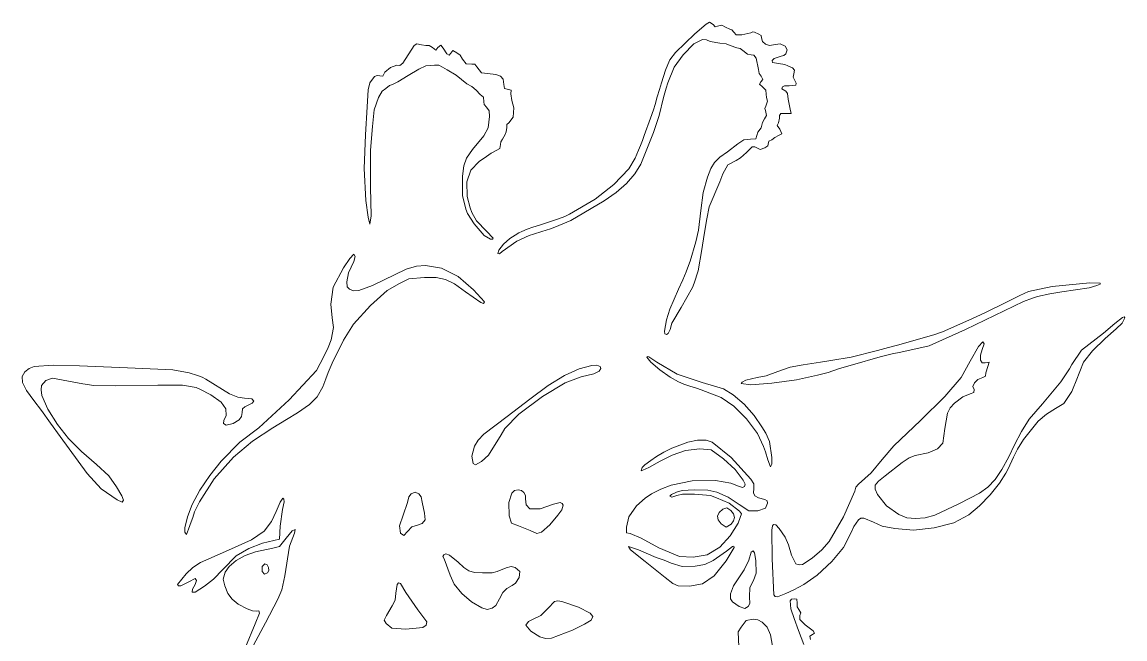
# Model space of a CAD drawing. Header units: inches. Extents: x 1.78 to 8.41, y 2.75 to 12.73.
# Drawn here: x 1.78 to 7.67, y 9.44 to 12.73 of the extents above; entities that cross this region are included whole.
import ezdxf

# ---------------------------------------------------------------- set-up
doc = ezdxf.new("R2010")
doc.units = ezdxf.units.IN
doc.header["$MEASUREMENT"] = 0

msp = doc.modelspace()

# ---------------------------------------------------------------- linework, layer by layer
at = {"color": 7, "linetype": 'Continuous', "lineweight": 15}
for p, q in [((5.3722, 12.6642), (5.4319, 12.7164)), ((5.4319, 12.7164), (5.4511, 12.7277)), ((5.4511, 12.7277), (5.4692, 12.7139)), ((5.4692, 12.7139), (5.4809, 12.703)), ((5.4809, 12.703), (5.4926, 12.7055)), ((5.4926, 12.7055), (5.5164, 12.7113)), ((5.5164, 12.7113), (5.5357, 12.7007)), ((5.2697, 12.5659), (5.3722, 12.6642)), ((5.5357, 12.7007), (5.5586, 12.6896)), ((5.5586, 12.6896), (5.5705, 12.6855)), ((5.5705, 12.6855), (5.5801, 12.6731)), ((5.5801, 12.6731), (5.5921, 12.6591)), ((5.5921, 12.6591), (5.6233, 12.6598)), ((5.6233, 12.6598), (5.6708, 12.6712)), ((5.6708, 12.6712), (5.6825, 12.6762)), ((5.6825, 12.6762), (5.6913, 12.673)), ((5.6913, 12.673), (5.7145, 12.6624)), ((5.7145, 12.6624), (5.7268, 12.6562)), ((5.7268, 12.6562), (5.7284, 12.6437)), ((3.8157, 12.5078), (3.8747, 12.6035)), ((3.8747, 12.6035), (3.8902, 12.6109)), ((3.8902, 12.6109), (3.9136, 12.6062)), ((3.9136, 12.6062), (3.9383, 12.6035)), ((3.9383, 12.6035), (3.9554, 12.6035)), ((3.9554, 12.6035), (3.973, 12.5923)), ((3.973, 12.5923), (3.9908, 12.5773)), ((3.9908, 12.5773), (4.0023, 12.5918)), ((4.0023, 12.5918), (4.0179, 12.6052)), ((4.0179, 12.6052), (4.0293, 12.5882)), ((4.0293, 12.5882), (4.0493, 12.5592)), ((5.3675, 12.6123), (5.3093, 12.5525)), ((5.4127, 12.6339), (5.3675, 12.6123)), ((5.4338, 12.6331), (5.4127, 12.6339)), ((5.4537, 12.6244), (5.4338, 12.6331)), ((5.5058, 12.6146), (5.4537, 12.6244)), ((5.5391, 12.6121), (5.5058, 12.6146)), ((5.56, 12.6021), (5.5391, 12.6121)), ((5.5969, 12.5896), (5.56, 12.6021)), ((5.6149, 12.5865), (5.5969, 12.5896)), ((5.7284, 12.6437), (5.733, 12.6244)), ((5.733, 12.6244), (5.7485, 12.6096)), ((5.7485, 12.6096), (5.7698, 12.6023)), ((5.7698, 12.6023), (5.7919, 12.6056)), ((5.7919, 12.6056), (5.8266, 12.6115)), ((5.8266, 12.6115), (5.8542, 12.599)), ((5.8542, 12.599), (5.8656, 12.58)), ((4.0493, 12.5592), (4.0613, 12.5513)), ((4.0613, 12.5513), (4.0717, 12.5618)), ((4.0717, 12.5618), (4.0819, 12.5753)), ((4.0819, 12.5753), (4.1022, 12.5644)), ((4.1022, 12.5644), (4.12, 12.5505)), ((4.12, 12.5505), (4.1327, 12.5305)), ((4.1327, 12.5305), (4.1525, 12.5054)), ((5.2387, 12.5266), (5.2697, 12.5659)), ((5.3093, 12.5525), (5.2621, 12.4869)), ((5.629, 12.5766), (5.6149, 12.5865)), ((5.6534, 12.5574), (5.629, 12.5766)), ((5.673, 12.5537), (5.6534, 12.5574)), ((5.6872, 12.5517), (5.673, 12.5537)), ((5.6995, 12.536), (5.6872, 12.5517)), ((5.7126, 12.4747), (5.6995, 12.536)), ((5.7948, 12.5338), (5.7853, 12.5229)), ((5.8325, 12.5452), (5.7948, 12.5338)), ((5.8466, 12.5486), (5.8325, 12.5452)), ((5.8573, 12.5589), (5.8466, 12.5486)), ((5.8656, 12.58), (5.8573, 12.5589)), ((3.7185, 12.4598), (3.7493, 12.4854)), ((3.7493, 12.4854), (3.7838, 12.4974)), ((3.7838, 12.4974), (3.7987, 12.4955)), ((3.7987, 12.4955), (3.8157, 12.5078)), ((3.9006, 12.4774), (3.8427, 12.4433)), ((3.938, 12.4936), (3.9006, 12.4774)), ((3.9833, 12.4984), (3.938, 12.4936)), ((4.0072, 12.4986), (3.9833, 12.4984)), ((4.0258, 12.4873), (4.0072, 12.4986)), ((4.0509, 12.473), (4.0258, 12.4873)), ((4.0987, 12.4441), (4.0509, 12.473)), ((4.1525, 12.5054), (4.1831, 12.5036)), ((4.1831, 12.5036), (4.1984, 12.5035)), ((4.1984, 12.5035), (4.2093, 12.4892)), ((4.2093, 12.4892), (4.2336, 12.4569)), ((5.205, 12.4383), (5.2163, 12.4715)), ((5.2163, 12.4715), (5.2274, 12.5008)), ((5.2274, 12.5008), (5.2387, 12.5266)), ((5.2621, 12.4869), (5.2274, 12.4041)), ((5.7162, 12.4542), (5.7126, 12.4747)), ((5.7853, 12.5229), (5.786, 12.5114)), ((5.786, 12.5114), (5.819, 12.5063)), ((5.819, 12.5063), (5.8524, 12.5007)), ((5.8524, 12.5007), (5.868, 12.495)), ((5.868, 12.495), (5.8937, 12.4836)), ((5.8937, 12.4836), (5.9041, 12.4711)), ((5.9041, 12.4711), (5.9, 12.4526)), ((3.6393, 12.4045), (3.664, 12.4367)), ((3.664, 12.4367), (3.6779, 12.4425)), ((3.6779, 12.4425), (3.6915, 12.4405)), ((3.6915, 12.4405), (3.7079, 12.4399)), ((3.7079, 12.4399), (3.7185, 12.4598)), ((3.8427, 12.4433), (3.7889, 12.4095)), ((4.1559, 12.3988), (4.0987, 12.4441)), ((4.2336, 12.4569), (4.2665, 12.4536)), ((4.2665, 12.4536), (4.3114, 12.4485)), ((4.3114, 12.4485), (4.3367, 12.4396)), ((4.3367, 12.4396), (4.35, 12.4239)), ((4.35, 12.4239), (4.3531, 12.3946)), ((5.194, 12.4035), (5.205, 12.4383)), ((5.7258, 12.4399), (5.7162, 12.4542)), ((5.7242, 12.4097), (5.7349, 12.4223)), ((5.7349, 12.4223), (5.7258, 12.4399)), ((5.9, 12.4526), (5.896, 12.4334)), ((5.896, 12.4334), (5.9131, 12.4012)), ((3.6254, 12.2757), (3.63, 12.366)), ((3.63, 12.366), (3.6393, 12.4045)), ((3.7046, 12.359), (3.6858, 12.3259)), ((3.7242, 12.3744), (3.7046, 12.359)), ((3.744, 12.3895), (3.7242, 12.3744)), ((3.7597, 12.3952), (3.744, 12.3895)), ((3.7889, 12.4095), (3.7597, 12.3952)), ((4.1825, 12.3841), (4.1559, 12.3988)), ((4.2057, 12.3649), (4.1825, 12.3841)), ((4.2278, 12.3423), (4.2057, 12.3649)), ((4.3531, 12.3946), (4.3569, 12.3742)), ((4.3569, 12.3742), (4.379, 12.3674)), ((4.379, 12.3674), (4.3924, 12.3644)), ((4.3924, 12.3644), (4.3912, 12.345)), ((5.1718, 12.3285), (5.1831, 12.369)), ((5.1831, 12.369), (5.194, 12.4035)), ((5.219, 12.3748), (5.2057, 12.3263)), ((5.2274, 12.4041), (5.219, 12.3748)), ((5.7169, 12.3971), (5.7242, 12.4097)), ((5.7323, 12.3816), (5.7169, 12.3971)), ((5.7507, 12.3653), (5.7323, 12.3816)), ((5.7519, 12.3426), (5.7507, 12.3653)), ((5.8394, 12.3824), (5.8366, 12.3721)), ((5.8366, 12.3721), (5.8579, 12.3589)), ((5.851, 12.3884), (5.8394, 12.3824)), ((5.8751, 12.3875), (5.851, 12.3884)), ((5.8579, 12.3589), (5.867, 12.3475)), ((5.9109, 12.3913), (5.8751, 12.3875)), ((5.9131, 12.4012), (5.9109, 12.3913)), ((3.6858, 12.3259), (3.6614, 12.2601)), ((4.2445, 12.327), (4.2278, 12.3423)), ((4.2471, 12.3026), (4.2445, 12.327)), ((4.2479, 12.2885), (4.2471, 12.3026)), ((4.3912, 12.345), (4.3954, 12.3103)), ((4.3954, 12.3103), (4.4067, 12.2696)), ((5.1607, 12.2889), (5.1718, 12.3285)), ((5.2057, 12.3263), (5.1829, 12.23)), ((5.7515, 12.279), (5.7604, 12.306)), ((5.7547, 12.326), (5.7519, 12.3426)), ((5.7604, 12.306), (5.7547, 12.326)), ((5.867, 12.3475), (5.8692, 12.3172)), ((5.8692, 12.3172), (5.8801, 12.2633)), ((3.6156, 12.1257), (3.6254, 12.2757)), ((3.6614, 12.2601), (3.6529, 12.1702)), ((4.2605, 12.2732), (4.2479, 12.2885)), ((4.2746, 12.2547), (4.2605, 12.2732)), ((4.2771, 12.2249), (4.2746, 12.2547)), ((4.4067, 12.2696), (4.4027, 12.2207)), ((5.1363, 12.2146), (5.1524, 12.2599)), ((5.1524, 12.2599), (5.1607, 12.2889)), ((5.7455, 12.2664), (5.7515, 12.279)), ((5.7487, 12.2556), (5.7455, 12.2664)), ((5.7548, 12.2302), (5.7487, 12.2556)), ((5.8315, 12.2398), (5.8245, 12.2302)), ((5.8621, 12.24), (5.8315, 12.2398)), ((5.8855, 12.2398), (5.8621, 12.24)), ((5.8801, 12.2633), (5.8855, 12.2398)), ((4.2705, 12.1632), (4.2771, 12.2249)), ((4.3806, 12.1913), (4.369, 12.1816)), ((4.369, 12.1816), (4.3693, 12.165)), ((4.4027, 12.2207), (4.3806, 12.1913)), ((5.1023, 12.1221), (5.1363, 12.2146)), ((5.1829, 12.23), (5.151, 12.1396)), ((5.7254, 12.164), (5.7329, 12.1919)), ((5.7329, 12.1919), (5.744, 12.2119)), ((5.744, 12.2119), (5.7548, 12.2302)), ((5.8191, 12.1897), (5.8116, 12.1771)), ((5.8116, 12.1771), (5.8252, 12.1566)), ((5.8242, 12.2149), (5.8191, 12.1897)), ((5.8245, 12.2302), (5.8242, 12.2149)), ((3.6083, 11.9462), (3.6156, 12.1257)), ((3.6529, 12.1702), (3.643, 12.0442)), ((4.1864, 12.0491), (4.2475, 12.1216)), ((4.2475, 12.1216), (4.2705, 12.1632)), ((4.3607, 12.1285), (4.3469, 12.1031)), ((4.3668, 12.1427), (4.3607, 12.1285)), ((4.3693, 12.165), (4.3668, 12.1427)), ((5.094, 12.0971), (5.1023, 12.1221)), ((5.151, 12.1396), (5.1381, 12.1035)), ((5.6979, 12.1057), (5.7037, 12.1222)), ((5.7037, 12.1222), (5.7089, 12.1404)), ((5.7089, 12.1404), (5.7254, 12.164)), ((5.8194, 12.123), (5.7996, 12.1119)), ((5.836, 12.1324), (5.8194, 12.123)), ((5.8252, 12.1566), (5.836, 12.1324)), ((4.3364, 12.0749), (4.333, 12.0543)), ((4.337, 12.0886), (4.3364, 12.0749)), ((4.3469, 12.1031), (4.337, 12.0886)), ((5.0718, 12.0452), (5.0829, 12.0702)), ((5.0829, 12.0702), (5.094, 12.0971)), ((5.1381, 12.1035), (5.0851, 11.97)), ((5.5458, 12.036), (5.6024, 12.0785)), ((5.6024, 12.0785), (5.6329, 12.1004)), ((5.6329, 12.1004), (5.6684, 12.1041)), ((5.6788, 12.0624), (5.6483, 12.0331)), ((5.6684, 12.1041), (5.6979, 12.1057)), ((5.6928, 12.0631), (5.6788, 12.0624)), ((5.721, 12.0482), (5.6928, 12.0631)), ((5.7609, 12.0679), (5.7461, 12.0566)), ((5.7637, 12.0772), (5.7609, 12.0679)), ((5.7671, 12.093), (5.7637, 12.0772)), ((5.7834, 12.1007), (5.7671, 12.093)), ((5.7996, 12.1119), (5.7834, 12.1007)), ((3.643, 12.0442), (3.6422, 11.847)), ((4.1403, 11.9619), (4.1544, 12.0028)), ((4.1544, 12.0028), (4.1864, 12.0491)), ((4.262, 12.0119), (4.2212, 11.984)), ((4.2866, 12.0285), (4.262, 12.0119)), ((4.3158, 12.0452), (4.2866, 12.0285)), ((4.333, 12.0543), (4.3158, 12.0452)), ((5.0197, 11.9461), (5.054, 12.0023)), ((5.054, 12.0023), (5.0718, 12.0452)), ((5.478, 11.9793), (5.5055, 12.0069)), ((5.5055, 12.0069), (5.5458, 12.036)), ((5.6166, 12.0034), (5.5922, 11.9904)), ((5.6483, 12.0331), (5.6166, 12.0034)), ((5.7461, 12.0566), (5.721, 12.0482)), ((3.6175, 11.7757), (3.6083, 11.9462)), ((4.1331, 11.9053), (4.1403, 11.9619)), ((4.2212, 11.984), (4.1777, 11.9388)), ((4.9402, 11.8626), (5.0197, 11.9461)), ((5.0851, 11.97), (5.0527, 11.9189)), ((5.4392, 11.9007), (5.4578, 11.9463)), ((5.4578, 11.9463), (5.478, 11.9793)), ((5.5485, 11.9669), (5.5224, 11.9193)), ((5.5922, 11.9904), (5.5485, 11.9669)), ((4.1335, 11.8039), (4.1331, 11.9053)), ((4.1777, 11.9388), (4.1554, 11.8765)), ((5.0527, 11.9189), (5.0076, 11.8675)), ((5.4171, 11.8199), (5.4392, 11.9007)), ((5.5224, 11.9193), (5.5055, 11.8759)), ((3.6422, 11.847), (3.6457, 11.6952)), ((4.1554, 11.8765), (4.1574, 11.798)), ((4.8413, 11.7834), (4.9402, 11.8626)), ((5.0076, 11.8675), (4.9523, 11.8185)), ((5.5055, 11.8759), (5.4494, 11.7424)), ((3.6305, 11.6882), (3.6175, 11.7757)), ((4.1504, 11.7306), (4.1335, 11.8039)), ((4.1574, 11.798), (4.1738, 11.7369)), ((4.7045, 11.7036), (4.8413, 11.7834)), ((4.8895, 11.7745), (4.7107, 11.6693)), ((4.9523, 11.8185), (4.8895, 11.7745)), ((5.4049, 11.7231), (5.4171, 11.8199)), ((4.1607, 11.7071), (4.1504, 11.7306)), ((4.1947, 11.6523), (4.1607, 11.7071)), ((4.1738, 11.7369), (4.1829, 11.7119)), ((4.1829, 11.7119), (4.2084, 11.6677)), ((5.3916, 11.6175), (5.4049, 11.7231)), ((5.4494, 11.7424), (5.4368, 11.6785)), ((3.6384, 11.6507), (3.6305, 11.6882)), ((3.6457, 11.6952), (3.6384, 11.6507)), ((4.2494, 11.5907), (4.1947, 11.6523)), ((4.2084, 11.6677), (4.261, 11.6123)), ((4.543, 11.6443), (4.6458, 11.679)), ((4.7107, 11.6693), (4.6258, 11.634)), ((4.6458, 11.679), (4.6791, 11.6919)), ((4.6791, 11.6919), (4.7045, 11.7036)), ((5.4368, 11.6785), (5.4224, 11.5952)), ((4.2832, 11.5699), (4.2494, 11.5907)), ((4.261, 11.6123), (4.2968, 11.5761)), ((4.3848, 11.5739), (4.4144, 11.5918)), ((4.4144, 11.5918), (4.4331, 11.6037)), ((4.4895, 11.5897), (4.4228, 11.5599)), ((4.4331, 11.6037), (4.449, 11.6119)), ((4.449, 11.6119), (4.4788, 11.623)), ((4.4788, 11.623), (4.5083, 11.6341)), ((4.5122, 11.5977), (4.4895, 11.5897)), ((4.5083, 11.6341), (4.543, 11.6443)), ((4.5567, 11.6112), (4.5122, 11.5977)), ((4.6024, 11.6253), (4.5567, 11.6112)), ((4.6258, 11.634), (4.6024, 11.6253)), ((5.3779, 11.5563), (5.3916, 11.6175)), ((5.4224, 11.5952), (5.4105, 11.5146)), ((4.2932, 11.5694), (4.2832, 11.5699)), ((4.2968, 11.5761), (4.2932, 11.5694)), ((4.3264, 11.5124), (4.3516, 11.5433)), ((4.4228, 11.5599), (4.3454, 11.5045)), ((4.3516, 11.5433), (4.3848, 11.5739)), ((5.3468, 11.4527), (5.3779, 11.5563)), ((3.5325, 11.468), (3.5533, 11.4896)), ((3.5604, 11.4776), (3.5527, 11.4516)), ((3.5533, 11.4896), (3.5604, 11.4776)), ((4.3211, 11.4937), (4.3264, 11.5124)), ((4.33, 11.4926), (4.3211, 11.4937)), ((4.3454, 11.5045), (4.33, 11.4926)), ((5.4105, 11.5146), (5.3906, 11.401)), ((3.443, 11.3136), (3.4983, 11.4172)), ((3.4983, 11.4172), (3.5325, 11.468)), ((3.5527, 11.4516), (3.5248, 11.3902)), ((3.832, 11.4103), (3.8877, 11.4267)), ((3.8877, 11.4267), (3.9357, 11.4306)), ((3.9357, 11.4306), (4.0211, 11.4148)), ((4.0211, 11.4148), (4.1105, 11.3705)), ((5.3267, 11.3967), (5.3385, 11.4292)), ((5.3385, 11.4292), (5.3468, 11.4527)), ((3.5248, 11.3902), (3.5163, 11.3429)), ((3.6524, 11.3232), (3.832, 11.4103)), ((3.8468, 11.358), (3.7973, 11.3339)), ((3.9302, 11.3664), (3.8468, 11.358)), ((3.9932, 11.3654), (3.9302, 11.3664)), ((4.0425, 11.3552), (3.9932, 11.3654)), ((4.0904, 11.3316), (4.0425, 11.3552)), ((4.1105, 11.3705), (4.1916, 11.2996)), ((5.2858, 11.3035), (5.3079, 11.3535)), ((5.3079, 11.3535), (5.3267, 11.3967)), ((5.3906, 11.401), (5.369, 11.336)), ((3.4308, 11.2241), (3.443, 11.3136)), ((3.5163, 11.3429), (3.5187, 11.3158)), ((3.5187, 11.3158), (3.5303, 11.3029)), ((3.5303, 11.3029), (3.5519, 11.2956)), ((3.5519, 11.2956), (3.5804, 11.2967)), ((3.5804, 11.2967), (3.6524, 11.3232)), ((3.7306, 11.2965), (3.6432, 11.2173)), ((3.7973, 11.3339), (3.7306, 11.2965)), ((4.1493, 11.2903), (4.0904, 11.3316)), ((4.1916, 11.2996), (4.2496, 11.236)), ((5.2393, 11.1979), (5.2858, 11.3035)), ((5.3607, 11.3121), (5.3, 11.2063)), ((5.369, 11.336), (5.3607, 11.3121)), ((7.1524, 11.2908), (7.2774, 11.318)), ((7.2774, 11.318), (7.4793, 11.3382)), ((7.4024, 11.3003), (7.3301, 11.2896)), ((7.4746, 11.3114), (7.4024, 11.3003)), ((7.5156, 11.3231), (7.4746, 11.3114)), ((7.4793, 11.3382), (7.5334, 11.3355)), ((7.5345, 11.3301), (7.5156, 11.3231)), ((7.5334, 11.3355), (7.5345, 11.3301)), ((4.2312, 11.2326), (4.1493, 11.2903)), ((4.2496, 11.236), (4.2458, 11.228)), ((7.1252, 11.2376), (6.8163, 11.0881)), ((6.919, 11.1779), (7.0385, 11.2368)), ((7.0385, 11.2368), (7.1051, 11.2692)), ((7.1051, 11.2692), (7.1524, 11.2908)), ((7.1741, 11.2563), (7.1252, 11.2376)), ((7.2001, 11.2649), (7.1741, 11.2563)), ((7.2651, 11.2789), (7.2001, 11.2649)), ((7.3301, 11.2896), (7.2651, 11.2789)), ((3.4383, 11.1511), (3.4308, 11.2241)), ((3.6432, 11.2173), (3.5519, 11.1173)), ((4.2458, 11.228), (4.2312, 11.2326)), ((5.2212, 11.1401), (5.2393, 11.1979)), ((5.3, 11.2063), (5.2496, 11.1224)), ((6.8329, 11.1379), (6.919, 11.1779)), ((3.4452, 11.0999), (3.4383, 11.1511)), ((5.2107, 11.0804), (5.2212, 11.1401)), ((5.2496, 11.1224), (5.2402, 11.0882)), ((6.694, 11.0756), (6.8329, 11.1379)), ((7.5525, 11.0684), (7.613, 11.1199)), ((7.613, 11.1199), (7.6528, 11.153)), ((7.6512, 11.1219), (7.6203, 11.0921)), ((7.6663, 11.1511), (7.6512, 11.1219)), ((7.6528, 11.153), (7.6629, 11.1564)), ((7.6629, 11.1564), (7.6663, 11.1511)), ((3.4332, 11.0341), (3.4452, 11.0999)), ((3.5519, 11.1173), (3.4988, 11.0318)), ((5.2128, 11.0658), (5.2107, 11.0804)), ((5.2207, 11.0619), (5.2128, 11.0658)), ((5.2306, 11.0682), (5.2207, 11.0619)), ((5.2402, 11.0882), (5.2306, 11.0682)), ((6.4524, 11.0051), (6.6468, 11.0607)), ((6.8163, 11.0881), (6.6218, 11.0016)), ((6.6468, 11.0607), (6.694, 11.0756)), ((7.435, 10.9778), (7.5525, 11.0684)), ((7.6203, 11.0921), (7.5603, 11.04)), ((3.4164, 10.9924), (3.4332, 11.0341)), ((3.4988, 11.0318), (3.4385, 10.9091)), ((6.4051, 10.9924), (6.4524, 11.0051)), ((6.6218, 11.0016), (6.4706, 10.9674)), ((6.8846, 10.9988), (6.909, 11.023)), ((6.9158, 11.0115), (6.9051, 10.9813)), ((6.909, 11.023), (6.9158, 11.0115)), ((7.5603, 11.04), (7.4924, 10.9744)), ((3.3547, 10.8702), (3.3939, 10.9452)), ((3.3939, 10.9452), (3.4164, 10.9924)), ((5.1163, 10.9403), (5.1189, 10.9448)), ((5.1189, 10.9448), (5.1278, 10.9424)), ((5.1278, 10.9424), (5.1693, 10.9146)), ((6.098, 10.9229), (6.2065, 10.9415)), ((6.2065, 10.9415), (6.3468, 10.9769)), ((6.3607, 10.9422), (6.2135, 10.9006)), ((6.3468, 10.9769), (6.4051, 10.9924)), ((6.4244, 10.9585), (6.3607, 10.9422)), ((6.4706, 10.9674), (6.4244, 10.9585)), ((6.8407, 10.9192), (6.8846, 10.9988)), ((6.9051, 10.9813), (6.8952, 10.9513)), ((6.8952, 10.9513), (6.8954, 10.9259)), ((7.3829, 10.9025), (7.435, 10.9778)), ((7.4924, 10.9744), (7.4453, 10.9149)), ((1.822, 10.8806), (1.8494, 10.8914)), ((1.8494, 10.8914), (1.9496, 10.8994)), ((1.9496, 10.8994), (2.0913, 10.8954)), ((2.0913, 10.8954), (2.3468, 10.8839)), ((2.3468, 10.8839), (2.5885, 10.873)), ((3.4385, 10.9091), (3.4169, 10.8603)), ((4.7556, 10.8798), (4.823, 10.8976)), ((4.823, 10.8976), (4.8495, 10.898)), ((4.8495, 10.898), (4.8665, 10.8916)), ((4.8665, 10.8916), (4.8715, 10.8804)), ((5.1369, 10.9147), (5.1163, 10.9403)), ((5.1853, 10.8741), (5.1369, 10.9147)), ((5.1693, 10.9146), (5.2778, 10.8506)), ((5.8151, 10.8651), (5.881, 10.888)), ((5.881, 10.888), (5.9505, 10.9008)), ((5.9505, 10.9008), (6.0424, 10.9148)), ((6.0424, 10.9148), (6.098, 10.9229)), ((6.2135, 10.9006), (6.144, 10.8803)), ((6.7936, 10.8331), (6.8407, 10.9192)), ((6.8954, 10.9259), (6.9045, 10.9107)), ((6.9045, 10.9107), (6.9211, 10.9115)), ((6.9211, 10.9115), (6.9428, 10.9154)), ((6.9343, 10.891), (6.9246, 10.8569)), ((6.9428, 10.9154), (6.9343, 10.891)), ((7.3699, 10.8788), (7.3829, 10.9025)), ((7.4453, 10.9149), (7.4068, 10.8146)), ((1.7841, 10.8383), (1.7982, 10.8624)), ((1.7871, 10.8058), (1.7841, 10.8383)), ((1.7982, 10.8624), (1.822, 10.8806)), ((1.9467, 10.8285), (1.9111, 10.8172)), ((2.1079, 10.7995), (1.9467, 10.8285)), ((2.5885, 10.873), (2.6748, 10.8575)), ((2.6748, 10.8575), (2.7202, 10.8434)), ((2.7202, 10.8434), (2.744, 10.8341)), ((2.744, 10.8341), (2.7651, 10.8237)), ((2.7651, 10.8237), (2.8909, 10.7464)), ((3.2086, 10.7141), (3.3547, 10.8702)), ((3.4051, 10.8263), (3.3888, 10.7834)), ((3.4169, 10.8603), (3.4051, 10.8263)), ((4.5903, 10.7897), (4.678, 10.8438)), ((4.678, 10.8438), (4.7556, 10.8798)), ((4.7663, 10.8361), (4.6816, 10.8037)), ((4.8333, 10.853), (4.7663, 10.8361)), ((4.8621, 10.8663), (4.8333, 10.853)), ((4.8715, 10.8804), (4.8621, 10.8663)), ((5.2413, 10.8342), (5.1853, 10.8741)), ((5.2846, 10.8105), (5.2413, 10.8342)), ((5.2778, 10.8506), (5.4107, 10.8065)), ((5.645, 10.818), (5.7042, 10.8319)), ((5.7042, 10.8319), (5.7527, 10.8413)), ((5.7527, 10.8413), (5.8151, 10.8651)), ((6.0274, 10.8451), (5.9147, 10.821)), ((6.0829, 10.8593), (6.0274, 10.8451)), ((6.1079, 10.8675), (6.0829, 10.8593)), ((6.144, 10.8803), (6.1079, 10.8675)), ((6.7055, 10.7318), (6.7936, 10.8331)), ((6.909, 10.8335), (6.8825, 10.8215)), ((6.9218, 10.8405), (6.909, 10.8335)), ((6.9246, 10.8569), (6.9218, 10.8405)), ((7.3245, 10.8091), (7.3699, 10.8788)), ((1.8076, 10.7636), (1.7871, 10.8058)), ((1.8877, 10.7904), (1.8851, 10.7679)), ((1.8851, 10.7679), (1.8903, 10.7375)), ((1.9111, 10.8172), (1.8877, 10.7904)), ((2.1666, 10.7898), (2.1079, 10.7995)), ((2.2829, 10.7886), (2.1666, 10.7898)), ((2.5079, 10.7927), (2.2829, 10.7886)), ((2.6405, 10.7911), (2.5079, 10.7927)), ((2.7126, 10.7795), (2.6405, 10.7911)), ((2.7329, 10.7702), (2.7126, 10.7795)), ((2.7901, 10.741), (2.7329, 10.7702)), ((3.3888, 10.7834), (3.3585, 10.7298)), ((4.4923, 10.7175), (4.5903, 10.7897)), ((4.6816, 10.8037), (4.5607, 10.7306)), ((5.3135, 10.7977), (5.2846, 10.8105)), ((5.3452, 10.7873), (5.3135, 10.7977)), ((5.3813, 10.7756), (5.3452, 10.7873)), ((5.4067, 10.7674), (5.3813, 10.7756)), ((5.5135, 10.7258), (5.4067, 10.7674)), ((5.4107, 10.8065), (5.5246, 10.7725)), ((5.5246, 10.7725), (5.5774, 10.74)), ((5.6192, 10.8004), (5.6247, 10.8085)), ((5.6713, 10.7943), (5.6192, 10.8004)), ((5.6247, 10.8085), (5.645, 10.818)), ((5.7829, 10.8026), (5.6713, 10.7943)), ((5.9147, 10.821), (5.7829, 10.8026)), ((6.8637, 10.804), (6.8558, 10.785)), ((6.8558, 10.785), (6.8616, 10.7688)), ((6.8616, 10.7688), (6.8609, 10.7535)), ((6.8825, 10.8215), (6.8637, 10.804)), ((7.2274, 10.6924), (7.3245, 10.8091)), ((7.3905, 10.7759), (7.3829, 10.7581)), ((7.4068, 10.8146), (7.3905, 10.7759)), ((1.8461, 10.7105), (1.8076, 10.7636)), ((1.8875, 10.6563), (1.8461, 10.7105)), ((1.8903, 10.7375), (1.9211, 10.6646)), ((2.8453, 10.7018), (2.7901, 10.741)), ((2.8909, 10.7464), (2.935, 10.7286)), ((2.935, 10.7286), (2.9703, 10.7229)), ((2.9703, 10.7229), (3.0099, 10.719)), ((3.0099, 10.719), (3.0207, 10.7072)), ((3.0207, 10.7072), (3.0108, 10.6956)), ((3.0464, 10.5648), (3.2086, 10.7141)), ((3.3585, 10.7298), (3.3172, 10.688)), ((4.3707, 10.624), (4.4923, 10.7175)), ((4.5607, 10.7306), (4.4328, 10.6368)), ((5.5795, 10.6806), (5.5135, 10.7258)), ((5.5774, 10.74), (5.6348, 10.69)), ((6.5763, 10.6035), (6.7055, 10.7318)), ((6.8019, 10.7304), (6.7564, 10.6958)), ((6.8402, 10.7452), (6.8019, 10.7304)), ((6.8609, 10.7535), (6.8402, 10.7452)), ((7.3829, 10.7581), (7.3402, 10.6939)), ((1.9357, 10.5896), (1.8875, 10.6563)), ((1.9211, 10.6646), (1.973, 10.5827)), ((2.871, 10.6659), (2.8453, 10.7018)), ((2.872, 10.6293), (2.871, 10.6659)), ((2.9605, 10.6666), (2.9579, 10.6467)), ((2.9718, 10.6761), (2.9605, 10.6666)), ((3.0108, 10.6956), (2.9718, 10.6761)), ((3.3172, 10.688), (3.2524, 10.6452)), ((5.6483, 10.6116), (5.5795, 10.6806)), ((5.6348, 10.69), (5.6885, 10.6307)), ((6.7345, 10.6705), (6.7197, 10.6424)), ((6.7564, 10.6958), (6.7345, 10.6705)), ((7.1546, 10.6104), (7.2274, 10.6924)), ((7.2966, 10.667), (7.2486, 10.637)), ((7.3402, 10.6939), (7.2966, 10.667)), ((1.9871, 10.5175), (1.9357, 10.5896)), ((2.8576, 10.5867), (2.8603, 10.6031)), ((2.8603, 10.6031), (2.872, 10.6293)), ((2.9424, 10.6075), (2.9104, 10.587)), ((2.9546, 10.6252), (2.9424, 10.6075)), ((2.9579, 10.6467), (2.9546, 10.6252)), ((3.194, 10.6089), (3.1218, 10.5645)), ((3.2524, 10.6452), (3.194, 10.6089)), ((4.2476, 10.5308), (4.3707, 10.624)), ((4.4328, 10.6368), (4.3596, 10.5616)), ((5.7059, 10.5348), (5.6483, 10.6116)), ((5.6885, 10.6307), (5.7302, 10.5702)), ((6.4337, 10.4677), (6.5763, 10.6035)), ((6.7197, 10.6424), (6.7053, 10.5605)), ((7.1142, 10.5452), (7.1546, 10.6104)), ((7.2037, 10.5995), (7.1244, 10.503)), ((7.2486, 10.637), (7.2037, 10.5995)), ((1.973, 10.5827), (2.032, 10.5079)), ((2.8724, 10.5785), (2.8576, 10.5867)), ((2.9104, 10.587), (2.8724, 10.5785)), ((2.9455, 10.4873), (3.0464, 10.5648)), ((3.1218, 10.5645), (3.0135, 10.4938)), ((4.2167, 10.4982), (4.2476, 10.5308)), ((4.3596, 10.5616), (4.3388, 10.5267)), ((5.7389, 10.4658), (5.7059, 10.5348)), ((5.7302, 10.5702), (5.7513, 10.5354)), ((5.7513, 10.5354), (5.7698, 10.4909)), ((6.7053, 10.5605), (6.695, 10.4832)), ((7.078, 10.473), (7.1142, 10.5452)), ((2.1313, 10.3215), (1.9871, 10.5175)), ((2.032, 10.5079), (2.1005, 10.4374)), ((2.8461, 10.3859), (2.9455, 10.4873)), ((3.0135, 10.4938), (2.9111, 10.4085)), ((4.1964, 10.4662), (4.2167, 10.4982)), ((4.3388, 10.5267), (4.2727, 10.4185)), ((5.2786, 10.4671), (5.3345, 10.4879)), ((5.3345, 10.4879), (5.387, 10.4987)), ((5.387, 10.4987), (5.432, 10.4991)), ((5.432, 10.4991), (5.4656, 10.4886)), ((5.4656, 10.4886), (5.5669, 10.406)), ((5.7698, 10.4909), (5.7836, 10.4068)), ((6.695, 10.4832), (6.6669, 10.4524)), ((7.0462, 10.4091), (7.078, 10.473)), ((7.1244, 10.503), (7.094, 10.4503)), ((2.1005, 10.4374), (2.1808, 10.3688)), ((4.183, 10.4138), (4.1964, 10.4662)), ((4.1896, 10.3741), (4.183, 10.4138)), ((4.2727, 10.4185), (4.2353, 10.3847)), ((5.1385, 10.3896), (5.1679, 10.4119)), ((5.1679, 10.4119), (5.2073, 10.4341)), ((5.2516, 10.4186), (5.1877, 10.3875)), ((5.2073, 10.4341), (5.2493, 10.4563)), ((5.2493, 10.4563), (5.2786, 10.4671)), ((5.3226, 10.4439), (5.2516, 10.4186)), ((5.3996, 10.4533), (5.3226, 10.4439)), ((5.4595, 10.4469), (5.3996, 10.4533)), ((5.5253, 10.3998), (5.4595, 10.4469)), ((5.7497, 10.4368), (5.7389, 10.4658)), ((5.7609, 10.3937), (5.7497, 10.4368)), ((6.3718, 10.3952), (6.4337, 10.4677)), ((6.548, 10.4167), (6.5147, 10.4046)), ((6.6159, 10.4319), (6.548, 10.4167)), ((6.6669, 10.4524), (6.6159, 10.4319)), ((7.0829, 10.43), (7.0718, 10.408)), ((7.094, 10.4503), (7.0829, 10.43)), ((2.1808, 10.3688), (2.2471, 10.3085)), ((2.7852, 10.3106), (2.8461, 10.3859)), ((2.9111, 10.4085), (2.8088, 10.2927)), ((4.2016, 10.3674), (4.1896, 10.3741)), ((4.2353, 10.3847), (4.2016, 10.3674)), ((5.0854, 10.3354), (5.0916, 10.353)), ((5.0916, 10.353), (5.1064, 10.3674)), ((5.1064, 10.3674), (5.1385, 10.3896)), ((5.1273, 10.3534), (5.1111, 10.3452)), ((5.1877, 10.3875), (5.1273, 10.3534)), ((5.5876, 10.342), (5.5253, 10.3998)), ((5.5669, 10.406), (5.6714, 10.2907)), ((5.7752, 10.3563), (5.7609, 10.3937)), ((5.7824, 10.371), (5.7752, 10.3563)), ((5.7836, 10.4068), (5.7824, 10.371)), ((6.3123, 10.3251), (6.3718, 10.3952)), ((6.4785, 10.3801), (6.3871, 10.3089)), ((6.5147, 10.4046), (6.4785, 10.3801)), ((7.0102, 10.3417), (7.0462, 10.4091)), ((7.0718, 10.408), (7.043, 10.3452)), ((2.2063, 10.24), (2.1313, 10.3215)), ((2.2471, 10.3085), (2.2875, 10.2492)), ((2.7325, 10.232), (2.7852, 10.3106)), ((5.0952, 10.3386), (5.0854, 10.3354)), ((5.1111, 10.3452), (5.0952, 10.3386)), ((5.6302, 10.2862), (5.5876, 10.342)), ((6.2457, 10.2634), (6.3123, 10.3251)), ((6.3871, 10.3089), (6.3514, 10.2796)), ((6.9737, 10.2889), (7.0102, 10.3417)), ((7.0314, 10.323), (6.9974, 10.2687)), ((7.043, 10.3452), (7.0314, 10.323)), ((2.2913, 10.1806), (2.2063, 10.24)), ((2.2875, 10.2492), (2.3154, 10.2018)), ((2.8088, 10.2927), (2.7307, 10.1702)), ((5.1593, 10.2216), (5.191, 10.2377)), ((5.191, 10.2377), (5.2468, 10.2587)), ((5.2468, 10.2587), (5.3575, 10.2825)), ((5.3575, 10.2825), (5.4829, 10.2836)), ((5.4829, 10.2836), (5.5635, 10.2692)), ((5.5635, 10.2692), (5.6045, 10.2526)), ((5.6045, 10.2526), (5.6261, 10.2471)), ((5.6261, 10.2471), (5.637, 10.2525)), ((5.6413, 10.2636), (5.6302, 10.2862)), ((5.637, 10.2525), (5.6413, 10.2636)), ((5.6714, 10.2907), (5.6863, 10.2666)), ((5.6865, 10.2417), (5.6855, 10.2175)), ((5.6863, 10.2666), (5.6865, 10.2417)), ((6.2253, 10.2273), (6.2318, 10.2486)), ((6.2318, 10.2486), (6.2457, 10.2634)), ((6.3348, 10.2582), (6.3345, 10.2371)), ((6.3345, 10.2371), (6.3472, 10.2085)), ((6.3514, 10.2796), (6.3348, 10.2582)), ((6.8898, 10.216), (6.9343, 10.2479)), ((6.9343, 10.2479), (6.9737, 10.2889)), ((6.9974, 10.2687), (6.9479, 10.2077)), ((2.3178, 10.1678), (2.2913, 10.1806)), ((2.3154, 10.2018), (2.3251, 10.1782)), ((2.3251, 10.1782), (2.3178, 10.1678)), ((2.6918, 10.1563), (2.7325, 10.232)), ((3.1608, 10.1676), (3.1748, 10.1896)), ((3.1748, 10.1896), (3.181, 10.184)), ((3.181, 10.184), (3.1829, 10.1697)), ((3.8393, 10.1669), (3.847, 10.1958)), ((3.847, 10.1958), (3.8593, 10.2119)), ((3.8593, 10.2119), (3.8801, 10.2223)), ((3.8801, 10.2223), (3.9009, 10.212)), ((3.9009, 10.212), (3.9127, 10.1967)), ((3.9127, 10.1967), (3.9184, 10.169)), ((4.3798, 10.167), (4.3955, 10.2168)), ((4.3955, 10.2168), (4.4109, 10.2297)), ((4.4109, 10.2297), (4.4308, 10.2341)), ((4.4308, 10.2341), (4.4479, 10.2301)), ((4.4479, 10.2301), (4.4611, 10.2194)), ((4.4611, 10.2194), (4.4687, 10.204)), ((4.4687, 10.204), (4.4692, 10.1858)), ((4.4692, 10.1858), (4.4735, 10.1534)), ((5.0618, 10.1481), (5.1073, 10.1897)), ((5.1073, 10.1897), (5.1417, 10.2119)), ((5.1417, 10.2119), (5.1593, 10.2216)), ((5.2482, 10.2097), (5.2385, 10.2009)), ((5.2385, 10.2009), (5.25, 10.1955)), ((5.2746, 10.2219), (5.2482, 10.2097)), ((5.25, 10.1955), (5.2768, 10.204)), ((5.3046, 10.2295), (5.2746, 10.2219)), ((5.2768, 10.204), (5.3062, 10.2108)), ((5.3696, 10.2332), (5.3046, 10.2295)), ((5.3062, 10.2108), (5.3712, 10.211)), ((5.4421, 10.2328), (5.3696, 10.2332)), ((5.3712, 10.211), (5.4557, 10.2029)), ((5.489, 10.2214), (5.4421, 10.2328)), ((5.4557, 10.2029), (5.4885, 10.1906)), ((5.4885, 10.1906), (5.5546, 10.1623)), ((5.55, 10.1956), (5.489, 10.2214)), ((5.6089, 10.1551), (5.55, 10.1956)), ((5.6855, 10.2175), (5.6929, 10.2016)), ((5.6929, 10.2016), (5.7118, 10.1908)), ((5.7118, 10.1908), (5.7454, 10.1817)), ((5.7454, 10.1817), (5.7577, 10.1759)), ((6.1649, 10.0904), (6.2253, 10.2273)), ((6.3472, 10.2085), (6.394, 10.1489)), ((6.7798, 10.159), (6.8396, 10.1896)), ((6.8396, 10.1896), (6.8898, 10.216)), ((6.9479, 10.2077), (6.8905, 10.1486)), ((2.6668, 10.0896), (2.6918, 10.1563)), ((2.7307, 10.1702), (2.7044, 10.1167)), ((3.1147, 10.0649), (3.1386, 10.1178)), ((3.1386, 10.1178), (3.1496, 10.1424)), ((3.1496, 10.1424), (3.1608, 10.1676)), ((3.174, 10.1297), (3.1615, 10.04)), ((3.1829, 10.1697), (3.174, 10.1297)), ((3.8167, 10.0988), (3.8393, 10.1669)), ((3.9184, 10.169), (3.93, 10.1103)), ((4.3814, 10.0956), (4.3798, 10.167)), ((4.4735, 10.1534), (4.4915, 10.132)), ((4.4915, 10.132), (4.5469, 10.133)), ((4.5469, 10.133), (4.6181, 10.1573)), ((4.6181, 10.1573), (4.654, 10.1663)), ((4.6622, 10.1266), (4.6413, 10.098)), ((4.654, 10.1663), (4.6655, 10.1618)), ((4.6709, 10.1516), (4.6622, 10.1266)), ((4.6655, 10.1618), (4.6709, 10.1516)), ((5.0211, 10.0904), (5.0618, 10.1481)), ((5.5217, 10.1305), (5.5018, 10.1128)), ((5.5425, 10.1386), (5.5217, 10.1305)), ((5.565, 10.1233), (5.5425, 10.1386)), ((5.5546, 10.1623), (5.6102, 10.1209)), ((5.579, 10.1055), (5.565, 10.1233)), ((5.6605, 10.1228), (5.6089, 10.1551)), ((5.6102, 10.1209), (5.6206, 10.1056)), ((5.7084, 10.1226), (5.6605, 10.1228)), ((5.7486, 10.137), (5.7084, 10.1226)), ((5.7607, 10.1626), (5.7486, 10.137)), ((5.7577, 10.1759), (5.7607, 10.1626)), ((6.394, 10.1489), (6.4603, 10.1024)), ((6.6523, 10.0984), (6.7798, 10.159)), ((6.8905, 10.1486), (6.8329, 10.1)), ((2.6527, 10.0319), (2.6668, 10.0896)), ((2.6858, 10.0636), (2.6714, 10.0235)), ((2.694, 10.0859), (2.6858, 10.0636)), ((2.7044, 10.1167), (2.694, 10.0859)), ((3.0748, 10.0144), (3.1147, 10.0649)), ((3.7965, 10.0411), (3.8167, 10.0988)), ((3.9347, 10.0742), (3.918, 10.0542)), ((3.93, 10.1103), (3.9347, 10.0742)), ((4.394, 10.0562), (4.3814, 10.0956)), ((4.6413, 10.098), (4.5985, 10.0475)), ((5.0081, 10.0342), (5.0211, 10.0904)), ((5.5018, 10.1128), (5.4938, 10.0939)), ((5.4938, 10.0939), (5.4975, 10.0739)), ((5.4975, 10.0739), (5.5129, 10.053)), ((5.5657, 10.0502), (5.5793, 10.068)), ((5.5838, 10.0868), (5.579, 10.1055)), ((5.5793, 10.068), (5.5838, 10.0868)), ((5.6148, 10.0856), (5.603, 10.0563)), ((5.6206, 10.1056), (5.6148, 10.0856)), ((6.0885, 9.9577), (6.1649, 10.0904)), ((6.2451, 10.0744), (6.2206, 10.0387)), ((6.2584, 10.082), (6.2451, 10.0744)), ((6.2743, 10.0827), (6.2584, 10.082)), ((6.3247, 10.0614), (6.2743, 10.0827)), ((6.3716, 10.0407), (6.3247, 10.0614)), ((6.4603, 10.1024), (6.5032, 10.0845)), ((6.5032, 10.0845), (6.5496, 10.0813)), ((6.5496, 10.0813), (6.6004, 10.0853)), ((6.6004, 10.0853), (6.6523, 10.0984)), ((6.8329, 10.1), (6.7529, 10.0579)), ((2.6529, 10.0089), (2.6527, 10.0319)), ((2.6617, 9.9966), (2.6529, 10.0089)), ((2.6714, 10.0235), (2.6617, 9.9966)), ((3.0074, 9.9679), (3.0748, 10.0144)), ((3.1615, 10.04), (3.1579, 9.971)), ((3.1935, 9.9758), (3.2243, 10.0153)), ((3.2366, 10.0029), (3.2101, 9.9339)), ((3.2243, 10.0153), (3.2412, 10.0221)), ((3.2412, 10.0221), (3.2366, 10.0029)), ((3.8018, 10.0036), (3.7965, 10.0411)), ((3.8201, 9.9907), (3.8018, 10.0036)), ((3.8397, 10.0116), (3.8201, 9.9907)), ((3.8624, 10.0372), (3.8397, 10.0116)), ((3.8929, 10.0453), (3.8624, 10.0372)), ((3.918, 10.0542), (3.8929, 10.0453)), ((4.4327, 10.0421), (4.394, 10.0562)), ((4.4938, 10.0165), (4.4327, 10.0421)), ((4.5295, 10.0018), (4.4938, 10.0165)), ((4.554, 10.0085), (4.5295, 10.0018)), ((4.5985, 10.0475), (4.554, 10.0085)), ((5.0079, 10.0038), (5.0081, 10.0342)), ((5.0274, 10.0005), (5.0079, 10.0038)), ((5.0861, 9.9757), (5.0274, 10.0005)), ((5.5129, 10.053), (5.5396, 10.0352)), ((5.5396, 10.0352), (5.5657, 10.0502)), ((5.603, 10.0563), (5.5615, 9.9891)), ((5.7832, 10.0196), (5.7859, 10.0425)), ((5.7842, 9.8654), (5.7832, 10.0196)), ((5.7859, 10.0425), (5.7914, 10.0488)), ((5.7914, 10.0488), (5.804, 10.0465)), ((5.804, 10.0465), (5.8229, 10.0281)), ((5.8229, 10.0281), (5.8547, 9.9807)), ((6.2051, 10.0025), (6.1654, 9.927)), ((6.2206, 10.0387), (6.2051, 10.0025)), ((6.4398, 10.0277), (6.3716, 10.0407)), ((6.5379, 10.0195), (6.4398, 10.0277)), ((6.6486, 10.0316), (6.5379, 10.0195)), ((6.7529, 10.0579), (6.6486, 10.0316)), ((2.8857, 9.913), (3.0074, 9.9679)), ((3.066, 9.9487), (2.9938, 9.9205)), ((3.1274, 9.9634), (3.066, 9.9487)), ((3.1579, 9.971), (3.1274, 9.9634)), ((3.1579, 9.9318), (3.1935, 9.9758)), ((5.1801, 9.9247), (5.0861, 9.9757)), ((5.5615, 9.9891), (5.5051, 9.9276)), ((5.8547, 9.9807), (5.8718, 9.9409)), ((6.0496, 9.9142), (6.0885, 9.9577)), ((2.7355, 9.8468), (2.8857, 9.913)), ((2.9938, 9.9205), (2.9252, 9.8814)), ((2.9256, 9.8564), (2.9741, 9.8836)), ((2.9741, 9.8836), (3.0283, 9.904)), ((3.0283, 9.904), (3.1221, 9.9228)), ((3.1221, 9.9228), (3.1579, 9.9318)), ((3.2101, 9.9339), (3.1857, 9.775)), ((4.0285, 9.8783), (4.0341, 9.8877)), ((4.0341, 9.8877), (4.0448, 9.8929)), ((4.0448, 9.8929), (4.0642, 9.885)), ((4.0642, 9.885), (4.1107, 9.8478)), ((5.0181, 9.9322), (5.0718, 9.9147)), ((5.0287, 9.9145), (5.0181, 9.9322)), ((5.1068, 9.8514), (5.0287, 9.9145)), ((5.0718, 9.9147), (5.1663, 9.8732)), ((5.2902, 9.878), (5.1801, 9.9247)), ((5.4389, 9.8865), (5.3637, 9.875)), ((5.5051, 9.9276), (5.4389, 9.8865)), ((5.4706, 9.8563), (5.5414, 9.9067)), ((5.5829, 9.9263), (5.5401, 9.8548)), ((5.5414, 9.9067), (5.5728, 9.9322)), ((5.5728, 9.9322), (5.5804, 9.9331)), ((5.5804, 9.9331), (5.5829, 9.9263)), ((5.6735, 9.901), (5.661, 9.8582)), ((5.683, 9.9091), (5.6735, 9.901)), ((5.6907, 9.8977), (5.683, 9.9091)), ((5.6972, 9.8563), (5.6907, 9.8977)), ((5.8718, 9.9409), (5.888, 9.8852)), ((5.888, 9.8852), (5.9107, 9.8396)), ((5.9979, 9.8695), (6.0496, 9.9142)), ((6.1654, 9.927), (6.1021, 9.8526)), ((2.6952, 9.8195), (2.7355, 9.8468)), ((2.9252, 9.8814), (2.855, 9.8092)), ((2.8672, 9.7954), (2.8882, 9.8257)), ((2.8882, 9.8257), (2.9256, 9.8564)), ((3.0789, 9.8396), (3.0647, 9.8248)), ((3.0647, 9.8248), (3.0652, 9.798)), ((3.091, 9.834), (3.0789, 9.8396)), ((3.0983, 9.8206), (3.091, 9.834)), ((4.0348, 9.8653), (4.0285, 9.8783)), ((4.0672, 9.7793), (4.0348, 9.8653)), ((4.1107, 9.8478), (4.1408, 9.819)), ((4.3655, 9.8176), (4.3935, 9.8251)), ((4.3935, 9.8251), (4.4142, 9.8203)), ((5.2135, 9.7661), (5.1068, 9.8514)), ((5.1663, 9.8732), (5.2079, 9.8582)), ((5.2079, 9.8582), (5.2468, 9.8428)), ((5.2468, 9.8428), (5.3054, 9.8258)), ((5.3637, 9.875), (5.2902, 9.878)), ((5.3054, 9.8258), (5.3747, 9.8271)), ((5.3747, 9.8271), (5.4259, 9.8364)), ((5.4259, 9.8364), (5.4706, 9.8563)), ((5.5401, 9.8548), (5.4757, 9.7755)), ((5.661, 9.8582), (5.6358, 9.8082)), ((5.6989, 9.7896), (5.6972, 9.8563)), ((5.7936, 9.6738), (5.7842, 9.8654)), ((5.9107, 9.8396), (5.9281, 9.8338)), ((5.9281, 9.8338), (5.9464, 9.8362)), ((5.9464, 9.8362), (5.9979, 9.8695)), ((6.1021, 9.8526), (6.0256, 9.7795)), ((2.6135, 9.7297), (2.6586, 9.7854)), ((2.6586, 9.7854), (2.6952, 9.8195)), ((2.855, 9.8092), (2.8051, 9.758)), ((2.8571, 9.7578), (2.8672, 9.7954)), ((3.0652, 9.798), (3.0777, 9.7848)), ((3.0777, 9.7848), (3.0929, 9.7907)), ((3.0929, 9.7907), (3.0995, 9.8045)), ((3.0995, 9.8045), (3.0983, 9.8206)), ((3.1857, 9.775), (3.1699, 9.7)), ((4.0893, 9.7316), (4.0672, 9.7793)), ((4.1408, 9.819), (4.1671, 9.8022)), ((4.1671, 9.8022), (4.1974, 9.7939)), ((4.1974, 9.7939), (4.2395, 9.7906)), ((4.2395, 9.7906), (4.2907, 9.7907)), ((4.2907, 9.7907), (4.3173, 9.7977)), ((4.3173, 9.7977), (4.3655, 9.8176)), ((4.4142, 9.8203), (4.4385, 9.798)), ((4.435, 9.7657), (4.4152, 9.7364)), ((4.4385, 9.798), (4.435, 9.7657)), ((5.2548, 9.7344), (5.2135, 9.7661)), ((5.4757, 9.7755), (5.4131, 9.7329)), ((5.6358, 9.8082), (5.5777, 9.7222)), ((5.6856, 9.7507), (5.6989, 9.7896)), ((6.0256, 9.7795), (5.9528, 9.7283)), ((2.618, 9.7223), (2.6135, 9.7297)), ((2.6305, 9.7223), (2.618, 9.7223)), ((2.6729, 9.7426), (2.6305, 9.7223)), ((2.7066, 9.7619), (2.6729, 9.7426)), ((2.6926, 9.7046), (2.7069, 9.7295)), ((2.7144, 9.7509), (2.7066, 9.7619)), ((2.7069, 9.7295), (2.7144, 9.7509)), ((2.7579, 9.7207), (2.707, 9.6887)), ((2.8051, 9.758), (2.7579, 9.7207)), ((2.8647, 9.7227), (2.8571, 9.7578)), ((2.882, 9.682), (2.8647, 9.7227)), ((3.7774, 9.6826), (3.784, 9.73)), ((3.784, 9.73), (3.7918, 9.7379)), ((3.7918, 9.7379), (3.8021, 9.7343)), ((3.8021, 9.7343), (3.8314, 9.6862)), ((4.1298, 9.6816), (4.0893, 9.7316)), ((4.37, 9.7078), (4.349, 9.6872)), ((4.3975, 9.723), (4.37, 9.7078)), ((4.4152, 9.7364), (4.3975, 9.723)), ((5.283, 9.7212), (5.2548, 9.7344)), ((5.3441, 9.7198), (5.283, 9.7212)), ((5.4131, 9.7329), (5.3441, 9.7198)), ((5.5777, 9.7222), (5.5625, 9.6786)), ((5.6634, 9.6634), (5.6652, 9.7132)), ((5.6652, 9.7132), (5.6856, 9.7507)), ((5.9528, 9.7283), (5.9004, 9.7007)), ((2.6918, 9.6888), (2.6926, 9.7046)), ((2.707, 9.6887), (2.6918, 9.6888)), ((2.9048, 9.651), (2.882, 9.682)), ((2.9375, 9.6251), (2.9048, 9.651)), ((3.149, 9.6507), (3.0831, 9.5257)), ((3.1699, 9.7), (3.149, 9.6507)), ((3.7743, 9.6459), (3.7774, 9.6826)), ((3.8314, 9.6862), (3.895, 9.5948)), ((4.1811, 9.637), (4.1298, 9.6816)), ((4.3299, 9.6525), (4.3112, 9.6181)), ((4.349, 9.6872), (4.3299, 9.6525)), ((5.5625, 9.6786), (5.562, 9.6528)), ((5.562, 9.6528), (5.5724, 9.636)), ((5.6648, 9.6277), (5.6634, 9.6634)), ((5.8012, 9.6649), (5.7936, 9.6738)), ((5.8126, 9.6629), (5.8012, 9.6649)), ((5.8575, 9.6813), (5.8126, 9.6629)), ((5.9004, 9.7007), (5.8575, 9.6813)), ((5.8804, 9.642), (5.888, 9.6509)), ((5.888, 9.6509), (5.903, 9.6535)), ((5.903, 9.6535), (5.9166, 9.6503)), ((5.9166, 9.6503), (5.9173, 9.6302)), ((2.9845, 9.5998), (2.9375, 9.6251)), ((3.0129, 9.5888), (2.9845, 9.5998)), ((3.0331, 9.5877), (3.0129, 9.5888)), ((3.0469, 9.5882), (3.0331, 9.5877)), ((3.0496, 9.5769), (3.0469, 9.5882)), ((3.7274, 9.5633), (3.7584, 9.6156)), ((3.7584, 9.6156), (3.7743, 9.6459)), ((3.895, 9.5948), (3.9421, 9.5301)), ((4.2357, 9.6055), (4.1811, 9.637)), ((4.265, 9.5964), (4.2357, 9.6055)), ((4.291, 9.6038), (4.265, 9.5964)), ((4.3112, 9.6181), (4.291, 9.6038)), ((4.5504, 9.5638), (4.5908, 9.6033)), ((4.5908, 9.6033), (4.6244, 9.638)), ((4.6244, 9.638), (4.6417, 9.6423)), ((4.6417, 9.6423), (4.6626, 9.6394)), ((4.6626, 9.6394), (4.7513, 9.6086)), ((4.7513, 9.6086), (4.8149, 9.5764)), ((5.5724, 9.636), (5.6079, 9.6116)), ((5.6079, 9.6116), (5.6392, 9.6017)), ((5.6392, 9.6017), (5.6576, 9.6115)), ((5.6576, 9.6115), (5.6648, 9.6277)), ((5.8851, 9.5999), (5.8804, 9.642)), ((5.9026, 9.548), (5.8851, 9.5999)), ((5.9173, 9.6302), (5.9184, 9.6095)), ((5.9184, 9.6095), (5.927, 9.5955)), ((5.927, 9.5955), (5.9379, 9.578)), ((3.028, 9.5193), (3.0496, 9.5769)), ((3.7152, 9.5398), (3.7274, 9.5633)), ((3.7268, 9.5211), (3.7152, 9.5398)), ((3.9421, 9.5301), (3.9398, 9.5116)), ((4.4718, 9.5117), (4.4857, 9.5328)), ((4.4857, 9.5328), (4.5093, 9.5452)), ((4.5093, 9.5452), (4.5504, 9.5638)), ((4.819, 9.5397), (4.7842, 9.517)), ((4.8149, 9.5764), (4.8278, 9.5582)), ((4.8278, 9.5582), (4.819, 9.5397)), ((5.6188, 9.5026), (5.6467, 9.5366)), ((5.6467, 9.5366), (5.6831, 9.5452)), ((5.6831, 9.5452), (5.708, 9.5416)), ((5.708, 9.5416), (5.7314, 9.5283)), ((5.9251, 9.4841), (5.9026, 9.548)), ((5.9379, 9.578), (5.9319, 9.5631)), ((5.9319, 9.5631), (5.9331, 9.5422)), ((5.9331, 9.5422), (5.9616, 9.5138)), ((2.9753, 9.3955), (3.028, 9.5193)), ((3.0831, 9.5257), (3.0182, 9.4063)), ((3.7565, 9.4966), (3.7268, 9.5211)), ((3.8301, 9.4903), (3.7565, 9.4966)), ((3.9213, 9.4991), (3.8301, 9.4903)), ((3.9398, 9.5116), (3.9213, 9.4991)), ((4.4972, 9.4805), (4.4718, 9.5117)), ((4.5454, 9.4502), (4.4972, 9.4805)), ((4.719, 9.4859), (4.6074, 9.4427)), ((4.7842, 9.517), (4.719, 9.4859)), ((5.6035, 9.4765), (5.6188, 9.5026)), ((5.6107, 9.3182), (5.6035, 9.4765)), ((5.7314, 9.5283), (5.7584, 9.5009)), ((5.7584, 9.5009), (5.776, 9.4607)), ((5.9528, 9.4098), (5.9251, 9.4841)), ((5.9616, 9.5138), (6.0031, 9.4825)), ((6.0031, 9.4825), (6.0107, 9.4698)), ((4.5758, 9.4413), (4.5454, 9.4502)), ((4.6074, 9.4427), (4.5758, 9.4413)), ((5.776, 9.4607), (5.7865, 9.3996)), ((5.9994, 9.4619), (5.9851, 9.453)), ((5.9851, 9.453), (5.9891, 9.4367)), ((6.0107, 9.4698), (5.9994, 9.4619))]:
    msp.add_line(p, q, dxfattribs=at)

doc.saveas('drawing.dxf')
